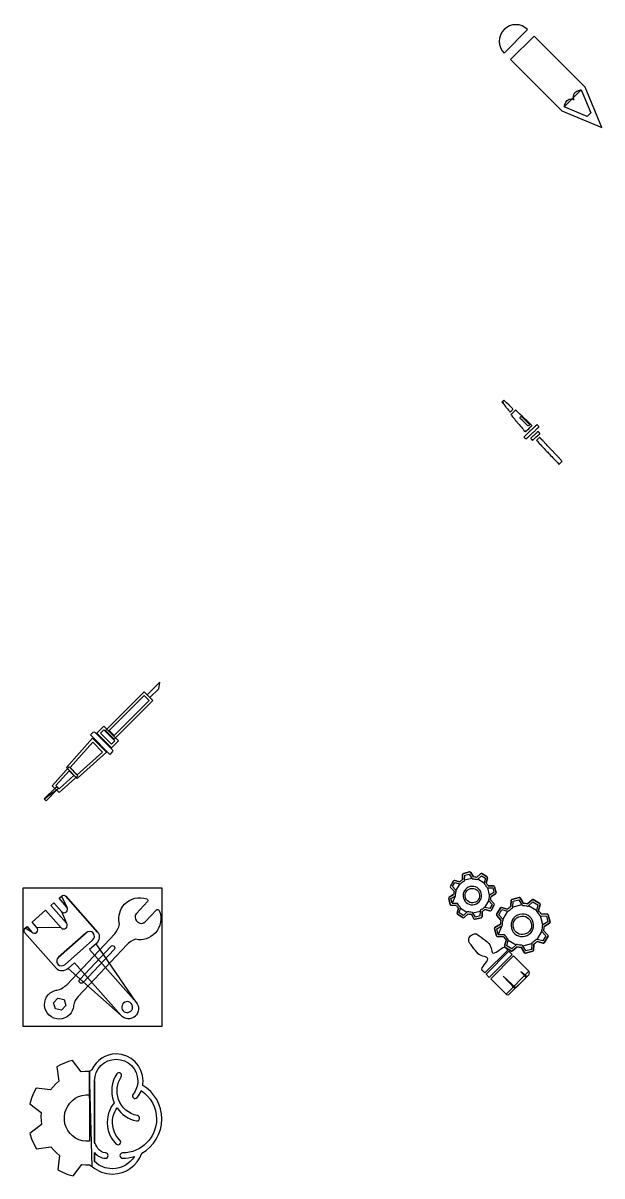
# Model space of a CAD drawing. Extents: x -1032 to 841, y -267 to 643.
# Drawn here: x -536 to -85, y -254 to 643 of the extents above; entities that cross this region are included whole.
import ezdxf

# ---------------------------------------------------------------- set-up
doc = ezdxf.new("R2010")
doc.units = 0
doc.layers.add('Background', color=7, linetype='CONTINUOUS')
doc.layers.add('Layer_1', color=7, linetype='CONTINUOUS')

msp = doc.modelspace()

# ---------------------------------------------------------------- linework, layer by layer
at = {"layer": 'Background', "color": 7}
for points in [[(-463.055776, -158.915576), (-463.0554, -158.915656)], [(-483.817896, -172.43284), (-483.817896, -193.35628), (-483.815496, -172.434232), (-487.1276, -172.449992), (-490.285408, -172.75624), (-497.2026, -163.892176), (-500.318224, -164.845304), (-503.361976, -166.014056), (-506.315096, -167.392176), (-509.166664, -168.973432), (-507.621352, -180.120304), (-510.038536, -182.17968), (-512.266664, -184.440616), (-514.290096, -186.890616), (-525.466664, -185.52968), (-527.468224, -189.3828), (-529.1026, -193.4078), (-530.3526, -197.565616), (-521.372912, -204.334368), (-521.62916, -207.495304), (-521.60732, -210.662488), (-521.30888, -213.817176), (-530.199504, -220.75624), (-528.891696, -224.887488), (-527.202632, -228.88124), (-525.149504, -232.696864), (-513.991696, -231.120304), (-511.937008, -233.52968), (-509.68232, -235.748432), (-507.238568, -237.762488), (-508.63076, -248.935928), (-504.78076, -250.928112), (-500.75888, -252.549992), (-496.604192, -253.789056), (-489.80576, -244.793744), (-486.643256, -245.040616), (-483.892272, -245.224744), (-483.818272, -245.243704), (-481.89952, -246.314016)], [(-463.074048, -163.023456), (-463.07412, -163.021904)], [(-461.341312, -173.496992), (-461.339712, -173.488992)], [(-460.947528, -173.449936), (-460.94756, -173.450032)], [(-460.94756, -173.450032), (-460.94756, -173.453232)], [(-479.878736, -227.851576), (-479.878736, -179.810952)], [(-483.989744, -190.612528), (-483.817872, -216.818784), (-483.817872, -226.825032), (-486.605376, -226.851592), (-489.42412, -226.43284), (-492.141312, -225.57972), (-494.691312, -224.309408), (-497.008496, -222.65784), (-499.038184, -220.660968), (-500.731936, -218.370344), (-502.042872, -215.842216), (-502.942872, -213.140656), (-503.408496, -210.328152), (-503.427216, -207.476592), (-502.999088, -204.659408), (-502.136592, -201.940656), (-500.858464, -199.389096), (-499.199088, -197.068784), (-497.195968, -195.03284), (-494.899088, -193.334408), (-492.364712, -192.017216), (-489.656904, -191.112528), (-486.84284, -190.639096), (-483.989744, -190.612528)], [(-479.860064, -242.65628), (-479.875664, -242.63908), (-479.875664, -235.673456)], [(-471.427224, -240.012512), (-471.349064, -240.012512)], [(-471.367816, -235.901576), (-471.427176, -235.901576)]]:
    msp.add_lwpolyline(points, close=True, dxfattribs=at)
for points in [[(-463.0554, -158.915656), (-471.40668, -158.915656), (-478.565728, -163.850176), (-481.917896, -170.925032)], [(-442.158896, -179.812448), (-442.158896, -168.284232), (-451.52736, -158.915576), (-463.055776, -158.915576)], [(-479.878736, -179.810952), (-479.878736, -170.554056), (-472.330992, -163.024304), (-463.074048, -163.023456)], [(-463.07412, -163.021904), (-453.816712, -163.021904), (-446.286624, -170.550496), (-446.286624, -179.80784)], [(-481.917896, -170.925032), (-482.63536, -171.667616), (-482.924408, -171.898104), (-483.817896, -172.43284)], [(-462.653776, -174.363992), (-466.81472, -180.747), (-467.720344, -188.519352), (-465.108464, -195.662424)], [(-461.225656, -194.259312), (-463.3894, -188.33452), (-462.639272, -181.91596), (-459.189712, -176.634312)], [(-461.339712, -173.488992), (-461.857944, -173.596224), (-462.341384, -173.886408), (-462.653776, -174.363992)], [(-460.94756, -173.453232), (-461.079408, -173.455632), (-461.211992, -173.470112), (-461.341312, -173.496992)], [(-459.799088, -173.779624), (-460.153528, -173.543944), (-460.552, -173.441456), (-460.947528, -173.449936)], [(-459.189712, -176.634312), (-458.575496, -175.679208), (-458.844008, -174.393928), (-459.799088, -173.779624)], [(-446.286624, -179.80784), (-446.286624, -183.637792), (-447.554392, -187.266288), (-449.92256, -190.25784)], [(-446.686624, -192.80784), (-445.380816, -191.161168), (-444.400352, -189.34068), (-443.660064, -187.440656)], [(-443.660064, -187.440656), (-436.244104, -192.293216), (-431.688184, -200.524872), (-431.688184, -209.500032)], [(-442.444832, -183.334328), (-442.24676, -182.184264), (-442.158896, -181.011008), (-442.158896, -179.812448)], [(-427.560464, -209.484328), (-427.560456, -198.68684), (-433.24576, -188.839928), (-442.444832, -183.334328)], [(-464.556904, -196.842112), (-466.846976, -199.609432), (-468.53336, -202.869688), (-469.39128, -206.378048)], [(-465.108464, -195.662424), (-464.952496, -196.071512), (-464.732864, -196.44264), (-464.556904, -196.842112)], [(-446.4944, -206.878056), (-453.325776, -205.523568), (-458.838208, -200.798048), (-461.225656, -194.259312)], [(-449.92256, -190.25784), (-450.633456, -191.144656), (-450.475544, -192.440024), (-449.578808, -193.151592)], [(-449.578808, -193.151592), (-449.199368, -193.453656), (-448.752648, -193.589096), (-448.303808, -193.589096)], [(-448.303808, -193.589096), (-447.699952, -193.589096), (-447.09548, -193.324448), (-446.686624, -192.80784)], [(-465.3944, -207.348368), (-464.819472, -205.00936), (-463.808792, -202.798376), (-462.4444, -200.82024)], [(-462.4444, -200.82024), (-458.96544, -206.00448), (-453.6092, -209.650648), (-447.2944, -210.907736)], [(-469.39128, -206.378048), (-471.398824, -214.544152), (-469.05612, -222.977992), (-463.111592, -228.951488)], [(-460.199088, -226.038992), (-465.120552, -221.098288), (-467.060848, -214.111048), (-465.3944, -207.348368)], [(-431.688184, -209.500032), (-431.688184, -224.058968), (-443.5276, -235.898472), (-458.086624, -235.898472)], [(-447.2944, -210.907736), (-447.158208, -210.941656), (-447.021504, -210.951496), (-446.875656, -210.951496)], [(-446.875656, -210.951496), (-445.911168, -210.951496), (-445.071984, -210.269648), (-444.877216, -209.295248)], [(-444.877216, -209.295248), (-444.653024, -208.174592), (-445.373712, -207.102008), (-446.4944, -206.878056)], [(-443.204208, -236.112448), (-433.878576, -230.879504), (-427.560464, -220.915144), (-427.560464, -209.484328)], [(-471.427176, -235.901576), (-476.270296, -235.901576), (-479.293448, -229.244896), (-479.878736, -227.851576)], [(-463.111592, -228.951488), (-462.71216, -229.351104), (-462.191416, -229.559304), (-461.664712, -229.559304)], [(-461.664712, -229.559304), (-461.13848, -229.559304), (-460.608176, -229.351104), (-460.199088, -228.951488)], [(-460.199088, -228.951488), (-459.390336, -228.142928), (-459.399744, -226.847768), (-460.199088, -226.038992)], [(-479.875664, -235.673456), (-477.858248, -237.983272), (-475.052504, -240.012512), (-471.427224, -240.012512)], [(-469.313128, -237.937512), (-469.313128, -236.816784), (-470.237488, -235.901576), (-471.367816, -235.901576)], [(-471.349064, -240.012512), (-470.209088, -240.002912), (-469.303768, -239.07768), (-469.313128, -237.937512)], [(-448.950688, -238.601592), (-452.52704, -244.448696), (-458.889608, -248.175032), (-466.02256, -248.175032)], [(-466.007336, -252.290576), (-455.638648, -252.290576), (-446.62484, -245.80836), (-443.204208, -236.112448)], [(-458.086624, -235.898472), (-459.226608, -235.898472), (-460.161624, -236.81448), (-460.161624, -237.95472)], [(-460.161624, -237.95472), (-460.161624, -239.095176), (-459.22684, -240.009408), (-458.086624, -240.009408)], [(-458.086624, -240.009408), (-454.900064, -240.009408), (-451.83496, -239.5082), (-448.950688, -238.601592)], [(-481.89952, -246.314016), (-477.494656, -250.17316), (-471.92224, -252.290576), (-466.007336, -252.290576)], [(-466.02256, -248.175032), (-471.226552, -248.175032), (-476.108216, -246.21336), (-479.860064, -242.65628)]]:
    msp.add_open_spline(points, degree=3, dxfattribs=at)
at = {"layer": 'Layer_1', "color": 7}
for points in [[(-161.127624, 619.703296), (-142.806024, 638.025696)], [(-161.127624, 638.025696), (-161.127624, 638.025696)], [(-116.208424, 574.784896), (-84.922824, 561.820096), (-97.886824, 593.105696), (-137.791624, 633.009696), (-156.113224, 614.688896), (-116.208424, 574.784896), (-116.208424, 574.784896)], [(-101.014024, 591.193696), (-93.564424, 573.217696), (-96.321224, 570.460896), (-114.297224, 577.909696)], [(-112.038824, 582.903296), (-112.038824, 582.903296)], [(-162.216843, 348.986466), (-162.952814, 348.246068), (-161.436916, 346.47957)], [(-162.216843, 348.986466), (-162.216843, 348.986466)], [(-153.900187, 340.332814), (-153.900187, 340.332814)], [(-146.218462, 335.618776), (-146.218462, 335.618776)], [(-144.953799, 325.476655), (-144.568484, 325.038797), (-143.995284, 325.585533)], [(-139.756692, 329.574234), (-139.406595, 329.905369), (-139.715494, 330.196078)], [(-136.222965, 330.08009), (-136.222965, 330.08009)], [(-135.628141, 324.523115), (-135.628141, 324.523115)], [(-133.663703, 323.382191), (-133.192986, 323.855161), (-133.852349, 324.539196)], [(-139.479628, 318.981667), (-138.935214, 318.415267), (-138.278595, 319.041173)], [(-133.75687, 320.452305), (-133.75687, 320.452305)], [(-116.333294, 301.708363), (-115.916011, 302.113805), (-116.297084, 302.565211)], [(-439.02149, 120.564821), (-436.790666, 118.333997), (-429.940724, 125.183939), (-429.232109, 130.354201), (-429.232109, 130.354201), (-429.232109, 130.354201), (-439.02149, 120.564821)], [(-434.479534, 116.021881), (-441.344432, 122.882266), (-471.434051, 92.792458), (-464.571504, 85.931955), (-434.479794, 116.02448), (-434.479534, 116.021881)], [(-437.452561, 116.021881), (-464.571245, 88.905513), (-468.461284, 92.792458), (-441.343912, 119.911425), (-437.452561, 116.021881)], [(-461.168845, 84.708987), (-472.659948, 96.199027), (-478.171395, 90.692837), (-466.677929, 79.197481), (-461.169896, 84.711585), (-461.168845, 84.708987)], [(-464.140572, 84.706388), (-466.678461, 82.160526), (-475.198629, 90.682324), (-472.66074, 93.228068), (-464.140832, 84.708987)], [(-481.449183, 86.805891), (-501.885104, 63.951839), (-493.412171, 55.474689), (-470.552791, 75.90383), (-481.449443, 86.805891), (-481.449183, 86.805891)], [(-481.3704, 83.748353), (-473.616318, 75.98781), (-493.336801, 58.366865), (-498.999944, 64.033221), (-481.3704, 83.748353)], [(-499.758741, 64.40056), (-512.883595, 49.766402), (-507.600737, 44.478016), (-492.959977, 57.600532), (-499.758741, 64.40056), (-499.758741, 64.40056)], [(-499.679958, 61.353534), (-496.019299, 57.692426), (-507.524577, 47.378107), (-509.99423, 49.845185), (-499.679958, 61.345738)], [(-508.715582, 46.99494), (-517.701598, 38.008594), (-519.187066, 39.504645)], [(-187.990336, -17.26988), (-192.76288, -18.48596)], [(-185.03804, -21.1614), (-187.097392, -17.63572)], [(-200.413336, -24.20196), (-202.89848, -28.42124)], [(-198.573376, -31.52436), (-201.223632, -28.71684), (-199.328104, -25.525), (-195.618864, -26.51476)], [(-195.571688, -24.8774), (-199.499432, -23.84012)], [(-193.371864, -19.23452), (-193.474832, -23.28532)], [(-191.89028, -23.733), (-191.786392, -19.88828), (-188.176688, -18.96852), (-186.245608, -22.29468)], [(-179.488832, -18.74124), (-182.465432, -21.5378)], [(-181.640472, -22.95292), (-178.826808, -20.32692), (-175.665328, -22.20444), (-176.648888, -25.93788)], [(-174.311904, -21.13716), (-178.537376, -18.6278)], [(-174.993488, -25.9546), (-173.95624, -22.02692)], [(-535.600051, -29.600008), (-427.600051, -29.600008), (-427.600051, -137.600024), (-535.600051, -137.600024), (-535.600051, -29.600008)], [(-200.413344, -34.93428), (-203.890616, -36.98124)], [(-202.809264, -29.37884), (-200.018896, -32.33132)], [(-173.843112, -29.66036), (-169.998408, -29.7642), (-169.084816, -33.34964), (-172.410984, -35.28076)], [(-169.368656, -28.18484), (-173.42568, -28.05764)], [(-171.277496, -36.48828), (-167.776032, -34.43508)], [(-167.385976, -33.53596), (-168.595872, -28.78764)], [(-501.86444, -57.22992), (-514.007696, -43.49016), (-511.599344, -41.36168), (-505.581312, -48.17088)], [(-501.561624, -44.61824), (-507.579656, -37.80904), (-505.725752, -36.17056)], [(-502.38044, -36.11456), (-477.542648, -64.21776)], [(-438.63068, -40.320037), (-447.341651, -49.572679)], [(-439.107729, -38.322441), (-439.10707, -38.322367)], [(-204.256416, -37.8742), (-203.04652, -42.62252), (-203.04652, -42.62252)], [(-201.638032, -41.67028), (-202.563976, -38.03636), (-199.255896, -36.13572)], [(-202.298, -43.23156), (-198.26516, -43.36492)], [(-197.823776, -41.75612), (-201.638032, -41.67028), (-201.638032, -41.67028)], [(-192.798256, -37.48292), (-192.798256, -37.48292)], [(-191.2478, -37.0878), (-191.2478, -37.0878)], [(-173.093272, -39.89196), (-170.443024, -42.69956), (-172.320536, -45.861), (-176.047792, -44.90164)], [(-168.857392, -42.03748), (-171.64776, -39.08508)], [(-171.253312, -47.21436), (-168.743912, -42.98892)], [(-155.687616, -39.35252), (-155.817216, -44.20996)], [(-149.433952, -37.16564), (-155.078552, -38.60396)], [(-154.232664, -44.65756), (-154.102064, -40.00628), (-149.620312, -38.86428), (-147.279792, -42.88588)], [(-146.102664, -41.7346), (-148.540936, -37.53148)], [(-139.348752, -38.87852), (-142.880728, -42.22932)], [(-142.055768, -43.64444), (-138.662472, -40.45796), (-134.741056, -42.78676), (-135.9152, -47.29116)], [(-133.387632, -41.71956), (-138.37304, -38.75884)], [(-134.277816, -47.33836), (-133.031968, -42.60932)], [(-524.754032, -60.48688), (-528.475152, -56.27656), (-518.027384, -47.0428), (-505.884128, -60.78248)], [(-501.79516, -48.4044), (-501.79516, -48.4044)], [(-440.434876, -56.073499), (-431.725561, -46.822621)], [(-196.67316, -45.46172), (-197.710416, -49.38948)], [(-197.330488, -50.273), (-193.129272, -52.78852)], [(-190.026176, -48.4634), (-192.80948, -51.10756), (-196.00132, -49.21196), (-195.01776, -45.47852)], [(-192.153632, -52.66892), (-189.201216, -49.87852)], [(-186.598176, -50.273), (-184.569256, -53.78068)], [(-179.776368, -47.6834), (-179.880264, -51.52812), (-183.48996, -52.44788), (-185.42104, -49.12172)], [(-183.676312, -54.14652), (-178.903768, -52.93044)], [(-178.294784, -52.18188), (-178.173728, -48.1006)], [(-176.09496, -46.539), (-172.143032, -47.57012)], [(-164.004056, -45.2898), (-166.964744, -50.27524)], [(-166.875528, -51.23284), (-163.518456, -54.78908)], [(-162.103376, -53.96412), (-165.289896, -50.57084), (-162.943008, -46.619), (-158.432488, -47.8174)], [(-158.415672, -46.16196), (-163.114336, -44.93412)], [(-132.749144, -51.51524), (-128.09792, -51.6458), (-126.962104, -56.10332), (-130.98368, -58.4438)], [(-127.4684, -50.06644), (-132.331944, -49.9126)], [(-125.263496, -56.28972), (-126.695616, -50.66932)], [(-533.898272, -61.0696), (-532.494832, -59.8292), (-528.773712, -64.03952)], [(-533.898272, -61.06944), (-533.898272, -61.0696)], [(-460.729081, -56.659766), (-460.730438, -56.646161)], [(-447.169443, -55.283396), (-446.145523, -56.247415)], [(-168.557912, -61.33612), (-167.125792, -66.95652), (-167.125792, -66.95652)], [(-163.970984, -57.97444), (-168.19212, -60.44316)], [(-165.717312, -66.00428), (-166.86548, -61.49828), (-162.861912, -59.1882)], [(-155.438264, -60.9858), (-155.438264, -60.9858)], [(-153.887808, -60.59076), (-153.887808, -60.59076)], [(-129.850424, -59.6514), (-125.653552, -57.18884)], [(-509.594192, -92.51432), (-534.416672, -64.42848)], [(-486.544208, -64.61288), (-507.94212, -83.52448)], [(-502.875512, -89.29208), (-481.460272, -70.3652)], [(-501.611726, -105.006866), (-464.264035, -65.338533)], [(-480.895592, -64.92848), (-481.079344, -64.72056)], [(-166.377272, -67.56556), (-161.489464, -67.71324)], [(-161.096448, -66.11676), (-165.717312, -66.00428), (-165.717312, -66.00428)], [(-159.567776, -70.29364), (-160.813704, -75.02268)], [(-151.765712, -73.9814), (-155.15276, -77.19212), (-159.104608, -74.84524), (-157.930464, -70.34084)], [(-135.436168, -71.4458), (-130.731336, -72.69788)], [(-131.742296, -63.66788), (-128.555776, -67.06116), (-130.884568, -70.9826), (-135.389, -69.80844)], [(-126.970144, -66.39916), (-130.327136, -62.84292)], [(-129.817352, -72.33596), (-126.856664, -67.3506)], [(-454.637819, -73.718), (-492.654059, -114.100004)], [(-491.474336, -100.95128), (-467.2186, -75.1872)], [(-464.666344, -77.5896), (-488.92208, -103.35368)], [(-478.787744, -73.2492), (-483.812352, -77.69), (-447.551024, -118.71856)], [(-464.666336, -77.59032), (-464.666344, -77.5896)], [(-158.250291, -78.044204), (-176.060897, -95.856918)], [(-157.365025, -78.996129), (-175.177025, -96.808129), (-172.68529, -99.299864), (-154.87329, -81.487865), (-157.365025, -78.996129)], [(-160.433776, -75.90628), (-155.44836, -78.86692)], [(-154.496912, -78.75348), (-150.958768, -75.42684)], [(-147.743008, -75.8974), (-145.304736, -80.10052)], [(-139.613, -72.97444), (-139.743608, -77.62572), (-144.22536, -78.76772), (-146.56588, -74.74612)], [(-144.411712, -80.46636), (-138.76712, -79.02804)], [(-138.158056, -78.27948), (-138.028456, -73.42212)], [(-508.5068, -88.96112), (-508.32304, -89.16904), (-508.34032, -89.18424), (-508.340368, -89.1844)], [(-459.176944, -128.9936), (-495.453576, -87.94776), (-500.478192, -92.38856)], [(-173.761684, -85.015588), (-173.761684, -85.015588)], [(-141.804991, -94.490558), (-153.657659, -82.636837), (-171.469318, -100.44955), (-159.526578, -112.39229)], [(-157.050381, -112.449705), (-152.668971, -108.069348), (-161.796294, -98.307832), (-151.967355, -107.366152), (-143.926166, -99.32549), (-148.060536, -94.649107), (-143.204008, -98.602805), (-141.949317, -97.347588)], [(-510.427427, -123.858996), (-511.954291, -119.096108), (-508.592897, -115.392348), (-503.704693, -116.451536), (-502.177824, -121.214429), (-505.539217, -124.918189), (-510.427427, -123.858996)], [(-158.317187, -112.833697), (-158.317187, -112.833697)], [(-456.79684, -125.99528), (-456.79684, -125.99528)], [(-448.215384, -129.48952), (-448.405968, -129.658)]]:
    msp.add_lwpolyline(points, close=True, dxfattribs=at)
for points in [[(-466.162213, 76.048167), (-466.171663, 76.036355), (-468.048175, 74.146743), (-483.202561, 89.300609), (-481.31817, 91.190221)], [(-479.448744, 91.204631), (-479.448744, 91.204631), (-466.162213, 77.911557)]]:
    msp.add_lwpolyline(points, dxfattribs=at)
for points in [[(-161.127624, 638.025696), (-166.187624, 632.965696), (-166.187624, 624.763296), (-161.127624, 619.703296)], [(-142.806024, 638.025696), (-147.865224, 643.085696), (-156.068424, 643.085696), (-161.127624, 638.025696)], [(-112.038824, 582.903296), (-110.373224, 584.570496), (-107.220424, 584.116896), (-106.524424, 583.420896)], [(-106.524424, 583.420896), (-107.218824, 584.115296), (-107.673224, 587.270496), (-106.007624, 588.936096)], [(-106.007624, 588.936096), (-104.342024, 590.601696), (-101.014024, 591.193696), (-101.014024, 591.193696)], [(-114.297224, 577.909696), (-114.297224, 577.908896), (-113.704424, 581.236896), (-112.038824, 582.903296)], [(-161.396062, 349.733078), (-161.442715, 349.729711), (-161.812057, 349.39368), (-162.216843, 348.986466)], [(-161.436916, 346.47957), (-160.603172, 345.507996), (-159.856453, 344.605775), (-159.777536, 344.474632)], [(-161.122133, 349.49588), (-161.226147, 349.629764), (-161.349418, 349.736503), (-161.396062, 349.733078)], [(-155.588918, 344.17523), (-158.237526, 346.66092), (-160.934211, 349.254008), (-161.122133, 349.49588)], [(-159.777536, 344.474632), (-159.698619, 344.34349), (-159.565331, 344.184347), (-159.481343, 344.120988)], [(-159.481343, 344.120988), (-159.397349, 344.057623), (-158.982389, 343.584596), (-158.559206, 343.069814)], [(-158.559206, 343.069814), (-157.214087, 341.433544), (-156.514342, 340.586224), (-156.468674, 340.538395)], [(-156.468674, 340.538395), (-156.444288, 340.512842), (-156.194185, 340.718606), (-155.912897, 340.995638)], [(-155.912897, 340.995638), (-155.63161, 341.27267), (-155.129303, 341.750684), (-154.796663, 342.057893)], [(-154.198302, 342.746327), (-154.201841, 342.817758), (-154.827616, 343.460765), (-155.588918, 344.17523)], [(-154.796663, 342.057893), (-154.464029, 342.365106), (-154.194763, 342.674902), (-154.198302, 342.746327)], [(-152.075008, 341.971073), (-152.113603, 341.969161), (-152.934945, 341.231944), (-153.900187, 340.332814)], [(-151.639116, 341.593657), (-151.840251, 341.80315), (-152.036401, 341.972986), (-152.075008, 341.971073)], [(-150.22385, 340.219086), (-150.801108, 340.765606), (-151.437976, 341.384163), (-151.639116, 341.593657)], [(-155.758909, 338.590866), (-155.817317, 338.530528), (-155.27061, 337.782121), (-154.507694, 336.878032)], [(-153.900187, 340.332814), (-154.865429, 339.433684), (-155.701851, 338.649808), (-155.758909, 338.590866)], [(-154.507694, 336.878032), (-153.76247, 335.994908), (-152.858599, 334.910968), (-152.499083, 334.469267)], [(-152.499083, 334.469267), (-152.139573, 334.02757), (-151.053047, 332.726998), (-150.084578, 331.579103)], [(-144.342037, 334.61871), (-144.807564, 335.068624), (-148.988786, 339.049778), (-150.22385, 340.219086)], [(-144.729294, 331.814659), (-148.777514, 335.739284), (-148.699673, 335.653624), (-148.646072, 336.125052)], [(-148.646072, 336.125052), (-148.588813, 336.62867), (-148.345191, 336.876599), (-147.885196, 336.89939)], [(-147.885196, 336.89939), (-147.62542, 336.91226), (-147.278372, 336.64561), (-146.218462, 335.618776)], [(-146.218462, 335.618776), (-141.731737, 331.272061), (-141.461147, 330.988369), (-141.442475, 330.611521)], [(-139.715494, 330.196078), (-140.06584, 330.525789), (-143.849318, 334.142516), (-144.342037, 334.61871)], [(-150.084578, 331.579103), (-149.116109, 330.431208), (-148.029479, 329.128651), (-147.669849, 328.684532)], [(-147.669849, 328.684532), (-147.030764, 327.895314), (-145.723318, 326.351112), (-144.953799, 325.476655)], [(-143.218351, 323.520378), (-146.061005, 320.856063), (-145.898817, 321.181429), (-144.882204, 320.18259)], [(-142.241245, 329.771675), (-142.614518, 329.753181), (-142.538615, 329.690852), (-144.729294, 331.814659)], [(-143.995284, 325.585533), (-143.68002, 325.886238), (-143.141965, 326.394764), (-142.799607, 326.715592)], [(-140.257333, 326.282344), (-140.489598, 326.071957), (-141.822059, 324.829074), (-143.218351, 323.520378)], [(-142.799607, 326.715592), (-141.775261, 327.675512), (-140.130911, 329.22029), (-139.756692, 329.574234)], [(-141.442475, 330.611521), (-141.420825, 330.174531), (-141.782351, 329.794412), (-142.241245, 329.771675)], [(-140.44077, 322.783654), (-140.08521, 323.103098), (-139.742105, 323.426212), (-139.678318, 323.501686)], [(-139.360668, 327.124801), (-139.62157, 326.871836), (-140.025073, 326.49273), (-140.257333, 326.282344)], [(-139.678318, 323.501686), (-139.614532, 323.577165), (-139.271289, 323.897498), (-138.915555, 324.213541)], [(-137.903274, 328.492855), (-138.443936, 327.993389), (-139.099766, 327.377762), (-139.360668, 327.124801)], [(-138.915555, 324.213541), (-138.559827, 324.529579), (-138.242666, 324.827037), (-138.210758, 324.87455)], [(-138.210758, 324.87455), (-138.178855, 324.922052), (-137.94277, 325.14547), (-137.686141, 325.371009)], [(-136.222965, 330.08009), (-136.606471, 329.706577), (-137.362611, 328.992321), (-137.903274, 328.492855)], [(-137.686141, 325.371009), (-137.229761, 325.772096), (-136.608917, 326.35566), (-135.289689, 327.623552)], [(-135.628141, 324.523115), (-136.053462, 324.113902), (-136.839098, 323.370668), (-137.374005, 322.871488)], [(-135.433654, 330.763754), (-135.484255, 330.761247), (-135.839454, 330.453597), (-136.222965, 330.08009)], [(-134.683274, 325.245186), (-134.777631, 325.257243), (-135.202827, 324.932333), (-135.628141, 324.523115)], [(-134.741434, 330.10869), (-135.07154, 330.471486), (-135.383043, 330.766262), (-135.433654, 330.763754)], [(-135.289689, 327.623552), (-134.929318, 327.969901), (-134.514558, 328.342106), (-134.368004, 328.450675)], [(-135.116006, 322.001172), (-134.576138, 322.500599), (-133.922599, 323.122061), (-133.663703, 323.382191)], [(-134.368004, 328.450675), (-133.917178, 328.784652), (-134.042347, 329.340391), (-134.741434, 330.10869)], [(-133.852349, 324.539196), (-134.214996, 324.915417), (-134.588916, 325.233107), (-134.683274, 325.245186)], [(-144.882204, 320.18259), (-144.568805, 319.874674), (-144.222558, 319.646992), (-144.078554, 319.654127)], [(-144.078554, 319.654127), (-143.834432, 319.666222), (-142.778993, 320.417059), (-142.786726, 320.573127)], [(-142.786726, 320.573127), (-142.788813, 320.615251), (-142.512425, 320.881985), (-142.172536, 321.165921)], [(-142.172536, 321.165921), (-141.832646, 321.449857), (-141.449412, 321.799324), (-141.320904, 321.942511)], [(-141.320904, 321.942511), (-141.192392, 322.085699), (-140.796334, 322.464215), (-140.44077, 322.783654)], [(-139.959896, 320.457378), (-140.3349, 320.142708), (-140.353607, 320.093073), (-140.195635, 319.831829)], [(-140.195635, 319.831829), (-140.101263, 319.675762), (-139.77906, 319.293193), (-139.479628, 318.981667)], [(-138.949565, 321.381529), (-139.281219, 321.061232), (-139.735869, 320.645367), (-139.959896, 320.457378)], [(-137.374005, 322.871488), (-137.908907, 322.372307), (-138.617912, 321.701827), (-138.949565, 321.381529)], [(-138.278595, 319.041173), (-137.469694, 319.812252), (-136.404981, 320.808761), (-135.116006, 322.001172)], [(-135.311078, 318.988113), (-135.586102, 318.746799), (-135.808711, 318.500576), (-135.805757, 318.440955)], [(-135.805757, 318.440955), (-135.802803, 318.381329), (-134.852624, 317.323801), (-133.694249, 316.09089)], [(-134.459994, 319.775861), (-134.653063, 319.583917), (-135.036049, 319.229427), (-135.311078, 318.988113)], [(-133.75687, 320.452305), (-133.95052, 320.272209), (-134.266931, 319.96781), (-134.459994, 319.775861)], [(-133.325607, 320.700136), (-133.369158, 320.7439), (-133.563214, 320.632402), (-133.75687, 320.452305)], [(-133.694249, 316.09089), (-132.535869, 314.857979), (-131.288905, 313.527648), (-130.923217, 313.134591)], [(-131.073732, 318.335278), (-131.80598, 319.126732), (-132.819996, 320.191628), (-133.325607, 320.700136)], [(-129.647582, 316.808676), (-129.932542, 317.108499), (-130.574309, 317.795469), (-131.073732, 318.335278)], [(-128.221312, 315.279561), (-128.720804, 315.82075), (-129.362628, 316.508857), (-129.647582, 316.808676)], [(-127.055391, 314.049241), (-127.197156, 314.184722), (-127.72182, 314.738367), (-128.221312, 315.279561)], [(-126.290854, 313.222269), (-126.569587, 313.54162), (-126.913626, 313.913754), (-127.055391, 314.049241)], [(-130.923217, 313.134591), (-130.557524, 312.74154), (-129.361721, 311.465591), (-128.265873, 310.299151)], [(-128.265873, 310.299151), (-127.170021, 309.132716), (-124.536913, 306.323855), (-122.414512, 304.057242)], [(-125.57814, 312.466274), (-125.6914, 312.56272), (-126.012121, 312.902919), (-126.290854, 313.222269)], [(-124.865095, 311.70357), (-125.144011, 312.026611), (-125.464881, 312.369823), (-125.57814, 312.466274)], [(-124.152055, 310.940871), (-124.265314, 311.037317), (-124.586184, 311.380534), (-124.865095, 311.70357)], [(-123.435592, 310.178337), (-123.716387, 310.501285), (-124.038795, 310.844426), (-124.152055, 310.940871)], [(-122.715175, 309.417402), (-122.830608, 309.51297), (-123.154796, 309.855394), (-123.435592, 310.178337)], [(-121.928723, 308.596954), (-122.245835, 308.952634), (-122.599737, 309.321835), (-122.715175, 309.417402)], [(-121.214925, 307.834287), (-121.290399, 307.898074), (-121.611611, 308.241273), (-121.928723, 308.596954)], [(-120.501879, 307.071589), (-120.818581, 307.427289), (-121.139445, 307.770501), (-121.214925, 307.834287)], [(-119.788834, 306.308885), (-119.864313, 306.372672), (-120.185183, 306.715888), (-120.501879, 307.071589)], [(-119.075794, 305.546186), (-119.39249, 305.901887), (-119.71336, 306.245098), (-119.788834, 306.308885)], [(-118.362748, 304.783483), (-118.438222, 304.847269), (-118.759092, 305.190486), (-119.075794, 305.546186)], [(-122.414512, 304.057242), (-120.292112, 301.790634), (-118.499705, 299.905297), (-118.431388, 299.867611)], [(-118.431388, 299.867611), (-118.321346, 299.806914), (-118.001351, 300.087658), (-116.333294, 301.708363)], [(-117.649385, 304.024273), (-117.96626, 304.378054), (-118.287274, 304.719696), (-118.362748, 304.783483)], [(-116.875702, 303.198832), (-116.984355, 303.299042), (-117.332509, 303.670492), (-117.649385, 304.024273)], [(-116.297084, 302.565211), (-116.506674, 302.813489), (-116.767053, 303.098615), (-116.875702, 303.198832)], [(-481.31817, 91.190221), (-480.800827, 91.703012), (-479.966866, 91.703012), (-479.449523, 91.190221)], [(-466.162213, 77.911557), (-465.913201, 77.665475), (-465.773059, 77.329952), (-465.773059, 76.979862)], [(-465.773059, 76.979862), (-465.773059, 76.629771), (-465.913201, 76.294249), (-466.162213, 76.048167)], [(-519.187066, 39.504645), (-519.187066, 39.504645), (-510.20105, 48.490873), (-510.20105, 48.490873)], [(-510.20105, 48.490873), (-509.934221, 48.758215), (-509.544743, 48.862354), (-509.180095, 48.763857)], [(-509.180095, 48.763857), (-508.815447, 48.66536), (-508.531372, 48.379284), (-508.435438, 48.013954)], [(-508.435438, 48.013954), (-508.339503, 47.648623), (-508.446373, 47.259886), (-508.715582, 46.99494)], [(-187.097392, -17.63572), (-187.27332, -17.3386), (-187.65652, -17.18156), (-187.990336, -17.26988)], [(-199.499432, -23.84012), (-199.838048, -23.74108), (-200.234304, -23.89772), (-200.413336, -24.20196)], [(-195.618864, -26.51476), (-195.35004, -26.58996), (-195.043512, -26.51476), (-194.843632, -26.31724)], [(-193.474832, -23.28532), (-194.23204, -23.75284), (-194.923912, -24.2918), (-195.571688, -24.8774)], [(-194.843632, -26.31724), (-194.076616, -25.57812), (-193.228392, -24.93844), (-192.287448, -24.40172)], [(-192.76288, -18.48596), (-193.098256, -18.56812), (-193.359568, -18.8894), (-193.371864, -19.23452)], [(-192.287448, -24.40172), (-192.05344, -24.26548), (-191.897936, -24.00356), (-191.89028, -23.733)], [(-186.245608, -22.29468), (-186.109224, -22.5286), (-185.847504, -22.6842), (-185.576832, -22.6918)], [(-185.576832, -22.6918), (-184.493728, -22.7126), (-183.418936, -22.86236), (-182.391512, -23.14436)], [(-182.465432, -21.5378), (-183.303984, -21.3362), (-184.160872, -21.211), (-185.03804, -21.1614)], [(-182.391512, -23.14436), (-182.130568, -23.21236), (-181.83684, -23.13636), (-181.640472, -22.95292)], [(-178.537376, -18.6278), (-178.833944, -18.45668), (-179.24072, -18.50516), (-179.488832, -18.74124)], [(-176.648888, -25.93788), (-176.708888, -26.20092), (-176.624488, -26.49228), (-176.433496, -26.68276)], [(-176.433496, -26.68276), (-175.6942, -27.44996), (-175.0546, -28.29804), (-174.518056, -29.23892)], [(-173.42568, -28.05764), (-173.890656, -27.30556), (-174.411896, -26.59868), (-174.993488, -25.9546)], [(-173.95624, -22.02692), (-173.867576, -21.69612), (-174.01976, -21.31572), (-174.311904, -21.13716)], [(-505.725752, -36.17056), (-504.668848, -35.2364), (-503.176712, -35.21376), (-502.38044, -36.11456)], [(-202.89848, -28.42124), (-203.078784, -28.71412), (-203.040624, -29.12436), (-202.809264, -29.37884)], [(-200.018896, -32.33132), (-200.222056, -33.17828), (-200.365408, -34.04804), (-200.413344, -34.93428)], [(-199.255896, -36.13572), (-199.01732, -35.99372), (-198.863024, -35.72028), (-198.864904, -35.44268)], [(-198.864904, -35.44268), (-198.843944, -34.35964), (-198.663936, -33.30276), (-198.382016, -32.2754)], [(-198.382016, -32.2754), (-198.313696, -32.01452), (-198.388416, -31.72076), (-198.573376, -31.52436)], [(-187.599, -28.72804), (-191.443128, -29.70756), (-193.777776, -33.63876), (-192.798256, -37.48292)], [(-191.2478, -37.0878), (-192.0138, -34.08164), (-190.210112, -31.04452), (-187.203928, -30.27852)], [(-178.844128, -33.92732), (-179.823648, -30.08316), (-183.754872, -27.74852), (-187.599, -28.72804)], [(-187.203928, -30.27852), (-184.197744, -29.51252), (-181.160592, -31.31612), (-180.394592, -34.32236)], [(-180.394592, -34.32236), (-179.628584, -37.32852), (-181.432272, -40.36572), (-184.438456, -41.13172)], [(-184.043384, -42.68212), (-180.199256, -41.70268), (-177.864616, -37.7714), (-178.844128, -33.92732)], [(-174.518056, -29.23892), (-174.387176, -29.48364), (-174.12044, -29.64988), (-173.843112, -29.66036)], [(-172.410984, -35.28076), (-172.649488, -35.42268), (-172.803856, -35.69612), (-172.801976, -35.97372)], [(-168.595872, -28.78764), (-168.682536, -28.44692), (-169.017, -28.18596), (-169.368656, -28.18484)], [(-167.776032, -34.43508), (-167.467808, -34.2658), (-167.299, -33.87668), (-167.385976, -33.53596)], [(-501.79516, -48.4044), (-500.68628, -47.4244), (-500.581592, -45.72712), (-501.561624, -44.61824)], [(-460.730438, -56.646161), (-461.674028, -51.532351), (-460.164632, -46.277796), (-456.587397, -42.476331)], [(-456.587397, -42.476331), (-452.108961, -37.724722), (-445.248774, -36.093171), (-439.107729, -38.322441)], [(-439.10707, -38.322367), (-438.719211, -38.464779), (-438.425053, -38.791532), (-438.330728, -39.194527)], [(-438.330728, -39.194527), (-438.234914, -39.595766), (-438.346959, -40.018662), (-438.63068, -40.320037)], [(-203.890616, -36.98124), (-204.187656, -37.15716), (-204.344688, -37.54044), (-204.256416, -37.8742)], [(-203.04652, -42.62252), (-202.94784, -43.0422), (-202.541072, -43.17148), (-202.298, -43.23156)], [(-198.26516, -43.36492), (-197.798968, -44.12012), (-197.256856, -44.81532), (-196.67316, -45.46172)], [(-197.148824, -42.17748), (-197.279704, -41.93276), (-197.54636, -41.7666), (-197.823776, -41.75612)], [(-195.209128, -44.72748), (-195.948336, -43.96028), (-196.612104, -43.11852), (-197.148824, -42.17748)], [(-195.01776, -45.47852), (-194.94944, -45.21764), (-195.02416, -44.92388), (-195.209128, -44.72748)], [(-192.798256, -37.48292), (-191.818744, -41.32708), (-187.887512, -43.66164), (-184.043384, -42.68212)], [(-184.438456, -41.13172), (-187.44464, -41.89772), (-190.4818, -40.09404), (-191.2478, -37.0878)], [(-176.047792, -44.90164), (-176.308656, -44.83364), (-176.602392, -44.90964), (-176.798832, -45.093)], [(-173.2606, -39.13484), (-173.3374, -39.39356), (-173.27212, -39.6898), (-173.093272, -39.89196)], [(-172.801976, -35.97372), (-172.822856, -37.05668), (-172.978608, -38.1074), (-173.2606, -39.13484)], [(-171.64776, -39.08508), (-171.44528, -38.24124), (-171.325864, -37.37116), (-171.277496, -36.48828)], [(-168.743912, -42.98892), (-168.572808, -42.69236), (-168.621232, -42.28556), (-168.857392, -42.03748)], [(-155.817216, -44.20996), (-156.753432, -44.78132), (-157.620728, -45.43724), (-158.415672, -46.16196)], [(-155.078552, -38.60396), (-155.413936, -38.68612), (-155.67532, -39.00748), (-155.687616, -39.35252)], [(-154.629832, -45.32628), (-154.395824, -45.19004), (-154.24032, -44.9282), (-154.232664, -44.65756)], [(-148.540936, -37.53148), (-148.716864, -37.23436), (-149.100136, -37.0774), (-149.433952, -37.16564)], [(-147.279792, -42.88588), (-147.143408, -43.1198), (-146.881688, -43.2754), (-146.611016, -43.28308)], [(-146.611016, -43.28308), (-145.318424, -43.30788), (-144.056184, -43.5058), (-142.831, -43.84204)], [(-142.880728, -42.22932), (-143.928448, -41.97212), (-145.003896, -41.78844), (-146.102664, -41.7346)], [(-142.831, -43.84204), (-142.562096, -43.91724), (-142.255648, -43.84204), (-142.055768, -43.64444)], [(-138.37304, -38.75884), (-138.675728, -38.57764), (-139.098744, -38.62948), (-139.348752, -38.87852)], [(-133.031968, -42.60932), (-132.943304, -42.27852), (-133.095488, -41.89812), (-133.387632, -41.71956)], [(-505.581312, -48.17088), (-504.60128, -49.27976), (-502.904032, -49.3844), (-501.79516, -48.4044)], [(-447.341651, -49.572679), (-448.869907, -51.194149), (-448.792581, -53.756955), (-447.169443, -55.283396)], [(-429.701034, -47.179392), (-427.105847, -53.173213), (-428.319367, -60.12096), (-432.797716, -64.874276)], [(-431.725561, -46.822621), (-431.44184, -46.521247), (-431.024693, -46.385381), (-430.618408, -46.457037)], [(-430.618408, -46.457037), (-430.20872, -46.528587), (-429.864882, -46.799046), (-429.701034, -47.179392)], [(-197.710416, -49.38948), (-197.791776, -49.72364), (-197.62896, -50.10212), (-197.330488, -50.273)], [(-193.129272, -52.78852), (-192.826584, -52.9698), (-192.403568, -52.91796), (-192.153632, -52.66892)], [(-189.250952, -48.26588), (-189.519776, -48.19068), (-189.826296, -48.26588), (-190.026176, -48.4634)], [(-186.089816, -48.72452), (-187.17284, -48.70372), (-188.223696, -48.5478), (-189.250952, -48.26588)], [(-189.201216, -49.87852), (-188.352184, -50.08276), (-187.486776, -50.22492), (-186.598176, -50.273)], [(-185.42104, -49.12172), (-185.557432, -48.8878), (-185.819152, -48.7322), (-186.089816, -48.72452)], [(-184.569256, -53.78068), (-184.393328, -54.07772), (-184.010136, -54.23476), (-183.676312, -54.14652)], [(-179.3792, -47.0146), (-179.613208, -47.15084), (-179.768712, -47.41276), (-179.776368, -47.6834)], [(-176.798832, -45.093), (-177.566144, -45.8322), (-178.438176, -46.47796), (-179.3792, -47.0146)], [(-178.903768, -52.93044), (-178.568392, -52.84828), (-178.30708, -52.52692), (-178.294784, -52.18188)], [(-178.173728, -48.1006), (-177.427256, -47.63732), (-176.734776, -47.11732), (-176.09496, -46.539)], [(-172.143032, -47.57012), (-171.812192, -47.65868), (-171.431808, -47.50692), (-171.253312, -47.21436)], [(-166.964744, -50.27524), (-167.145056, -50.56812), (-167.106816, -50.97836), (-166.875528, -51.23284)], [(-163.114336, -44.93412), (-163.445096, -44.84556), (-163.82548, -44.99732), (-164.004056, -45.2898)], [(-158.432488, -47.8174), (-158.171544, -47.8854), (-157.877808, -47.8094), (-157.681448, -47.62604)], [(-157.681448, -47.62604), (-156.766536, -46.74452), (-155.752856, -45.96684), (-154.629832, -45.32628)], [(-149.083616, -50.2854), (-153.783984, -51.48308), (-156.635968, -56.28532), (-155.438264, -60.9858)], [(-153.887808, -60.59076), (-154.871992, -56.7282), (-152.550976, -52.82004), (-148.688544, -51.83588)], [(-138.383224, -56.64004), (-139.580928, -51.93964), (-144.383168, -49.08772), (-149.083616, -50.2854)], [(-148.688544, -51.83588), (-144.826048, -50.85164), (-140.917872, -53.1726), (-139.93368, -57.03508)], [(-135.9152, -47.29116), (-135.98344, -47.55204), (-135.9088, -47.8458), (-135.72384, -48.0422)], [(-135.72384, -48.0422), (-134.842304, -48.95716), (-134.058408, -49.995), (-133.41792, -51.11804)], [(-132.331944, -49.9126), (-132.900984, -48.98444), (-133.557848, -48.12724), (-134.277816, -47.33836)], [(-133.41792, -51.11804), (-133.281528, -51.35196), (-133.019808, -51.50756), (-132.749144, -51.51524)], [(-126.695616, -50.66932), (-126.78228, -50.32852), (-127.116744, -50.06756), (-127.4684, -50.06644)], [(-534.416672, -64.42848), (-535.143632, -63.46624), (-534.937792, -61.98816), (-533.898272, -61.06944)], [(-524.987552, -64.27304), (-523.878672, -63.29296), (-523.774032, -61.59576), (-524.754032, -60.48688)], [(-505.884128, -60.78248), (-504.904096, -61.89136), (-503.206848, -61.99608), (-502.097968, -61.01608)], [(-502.097968, -61.01608), (-500.989088, -60.036), (-500.8844, -58.3388), (-501.86444, -57.22992)], [(-464.264035, -65.338533), (-463.03347, -64.010288), (-460.730387, -60.430476), (-460.594084, -57.796155)], [(-460.594084, -57.796155), (-460.619624, -57.40651), (-460.644781, -56.903814), (-460.729081, -56.659766)], [(-446.145523, -56.247415), (-444.525876, -57.772248), (-441.963045, -57.696676), (-440.434876, -56.073499)], [(-168.19212, -60.44316), (-168.48916, -60.61908), (-168.646192, -61.00228), (-168.557912, -61.33612)], [(-163.518456, -54.78908), (-163.772872, -55.82564), (-163.915464, -56.88788), (-163.970984, -57.97444)], [(-162.861912, -59.1882), (-162.627984, -59.05196), (-162.4724, -58.79004), (-162.464744, -58.5194)], [(-162.464744, -58.5194), (-162.439784, -57.22676), (-162.248136, -55.94036), (-161.912016, -54.71508)], [(-161.912016, -54.71508), (-161.843696, -54.4542), (-161.918416, -54.16052), (-162.103376, -53.96412)], [(-155.438264, -60.9858), (-154.24056, -65.6862), (-149.43824, -68.53812), (-144.737864, -67.34044)], [(-145.132936, -65.78996), (-148.99536, -66.77412), (-152.903616, -64.45324), (-153.887808, -60.59076)], [(-139.93368, -57.03508), (-138.949488, -60.89764), (-141.270432, -64.8058), (-145.132936, -65.78996)], [(-144.737864, -67.34044), (-140.037416, -66.14276), (-137.185512, -61.34052), (-138.383224, -56.64004)], [(-131.380848, -59.1126), (-131.405808, -60.40524), (-131.597464, -61.69164), (-131.933656, -62.91692)], [(-130.98368, -58.4438), (-131.217688, -58.58004), (-131.373192, -58.84196), (-131.380848, -59.1126)], [(-130.327136, -62.84292), (-130.072488, -61.80564), (-129.905904, -60.73868), (-129.850424, -59.6514)], [(-125.653552, -57.18884), (-125.345328, -57.01956), (-125.176512, -56.63044), (-125.263496, -56.28972)], [(-528.773712, -64.03952), (-527.793712, -65.1484), (-526.096432, -65.25304), (-524.987552, -64.27304)], [(-481.079344, -64.72056), (-482.426896, -63.19584), (-484.880888, -63.1428), (-486.544208, -64.61288)], [(-481.460272, -70.3652), (-479.796944, -68.89512), (-479.54804, -66.4532), (-480.895592, -64.92848)], [(-477.542648, -64.21776), (-475.383512, -66.6608), (-475.928912, -70.72256), (-478.787744, -73.2492)], [(-447.773514, -69.721525), (-450.400055, -69.95652), (-453.416009, -72.4414), (-454.637819, -73.718)], [(-432.797716, -64.874276), (-436.751678, -69.07409), (-442.421977, -70.757107), (-447.773514, -69.721525)], [(-188.540384, -71.485784), (-188.622028, -70.763626), (-189.132438, -68.939531), (-187.235653, -66.973743)], [(-181.245584, -80.899127), (-183.780249, -78.363935), (-188.459266, -72.207943), (-188.540384, -71.485784)], [(-187.235653, -66.973743), (-185.337288, -65.007955), (-182.621424, -65.567351), (-182.621424, -65.567351)], [(-182.621424, -65.567351), (-182.621424, -65.567351), (-176.162031, -69.799695), (-173.044266, -72.915879)], [(-167.125792, -66.95652), (-167.0248, -67.38532), (-166.636112, -67.53212), (-166.377272, -67.56556)], [(-161.489464, -67.71324), (-160.920768, -68.64068), (-160.2872, -69.50524), (-159.567776, -70.29364)], [(-160.42768, -66.51396), (-160.564064, -66.28004), (-160.825856, -66.12444), (-161.096448, -66.11676)], [(-158.121832, -69.5898), (-159.003288, -68.67484), (-159.787184, -67.637), (-160.42768, -66.51396)], [(-157.930464, -70.34084), (-157.862144, -70.07996), (-157.936864, -69.7862), (-158.121832, -69.5898)], [(-136.164224, -70.00596), (-137.079136, -70.88748), (-138.092816, -71.66516), (-139.21584, -72.30572)], [(-138.028456, -73.42212), (-137.089456, -72.849), (-136.233024, -72.17308), (-135.436168, -71.4458)], [(-135.389, -69.80844), (-135.657816, -69.73324), (-135.964264, -69.80844), (-136.164224, -70.00596)], [(-131.933656, -62.91692), (-132.001896, -63.17772), (-131.927256, -63.47148), (-131.742296, -63.66788)], [(-126.856664, -67.3506), (-126.68556, -67.05396), (-126.733984, -66.64716), (-126.970144, -66.39916)], [(-467.2186, -75.1872), (-466.555312, -74.48608), (-465.4454, -74.45096), (-464.740976, -75.1144)], [(-464.740976, -75.1144), (-464.038248, -75.776), (-464.00472, -76.8876), (-464.666336, -77.59032)], [(-173.044266, -72.915879), (-170.233063, -75.727609), (-171.388201, -80.528303), (-169.416092, -80.562541)], [(-169.416092, -80.562541), (-167.443983, -80.596779), (-161.565583, -74.730493), (-160.263485, -76.032064)], [(-160.813704, -75.02268), (-160.894984, -75.35692), (-160.732248, -75.7354), (-160.433776, -75.90628)], [(-160.263485, -76.032064), (-158.961388, -77.332581), (-158.250291, -78.044204), (-158.250291, -78.044204)], [(-155.44836, -78.86692), (-155.15172, -79.03812), (-154.744944, -78.98956), (-154.496912, -78.75348)], [(-151.014672, -73.78996), (-151.275536, -73.72196), (-151.569272, -73.79796), (-151.765712, -73.9814)], [(-147.234656, -74.34892), (-148.527248, -74.32412), (-149.789488, -74.1262), (-151.014672, -73.78996)], [(-150.958768, -75.42684), (-149.913944, -75.68284), (-148.838512, -75.84372), (-147.743008, -75.8974)], [(-146.56588, -74.74612), (-146.702264, -74.5122), (-146.963984, -74.3566), (-147.234656, -74.34892)], [(-145.304736, -80.10052), (-145.128808, -80.39764), (-144.745536, -80.5546), (-144.411712, -80.46636)], [(-139.21584, -72.30572), (-139.44984, -72.44196), (-139.605352, -72.7038), (-139.613, -72.97444)], [(-138.76712, -79.02804), (-138.431736, -78.94588), (-138.170352, -78.62452), (-138.158056, -78.27948)], [(-130.731336, -72.69788), (-130.39264, -72.79692), (-129.996384, -72.64028), (-129.817352, -72.33596)], [(-507.94212, -83.52448), (-509.60544, -84.99456), (-509.854344, -87.4364), (-508.5068, -88.96112)], [(-508.340368, -89.1844), (-506.992816, -90.70912), (-504.538832, -90.76216), (-502.875512, -89.29208)], [(-173.761684, -85.015588), (-173.814885, -82.83331), (-178.710918, -83.433792), (-181.245584, -80.899127)], [(-178.074618, -93.84425), (-179.857628, -92.061241), (-173.706903, -87.196811), (-173.761684, -85.015588)], [(-500.478192, -92.38856), (-503.319696, -94.89984), (-507.419736, -94.97464), (-509.594192, -92.51432)], [(-176.060897, -95.856918), (-176.060897, -95.856918), (-176.293716, -95.626206), (-178.074618, -93.84425)], [(-141.949317, -97.347588), (-141.949317, -97.347588), (-141.193447, -96.724983), (-141.261396, -95.855338)], [(-141.261396, -95.855338), (-141.329346, -94.986746), (-141.804991, -94.490558), (-141.804991, -94.490558)], [(-509.286003, -109.171601), (-506.625621, -109.091379), (-502.913028, -106.37148), (-501.611726, -105.006866)], [(-491.399536, -103.43048), (-492.104032, -102.76728), (-492.13588, -101.65568), (-491.474336, -100.95128)], [(-488.92208, -103.35368), (-489.58528, -104.05808), (-490.696888, -104.0916), (-491.399536, -103.43048)], [(-515.333582, -128.666109), (-519.885919, -124.380315), (-520.102723, -117.188027), (-515.817013, -112.634015)], [(-515.817013, -112.634015), (-514.177707, -110.892762), (-512.087416, -109.738942), (-509.75362, -109.279865)], [(-509.75362, -109.279865), (-509.608305, -109.215573), (-509.448485, -109.176482), (-509.286003, -109.171601)], [(-492.654059, -114.100004), (-493.929431, -115.474115), (-496.31605, -118.782472), (-496.235377, -121.456474)], [(-159.526578, -112.39229), (-159.526051, -112.39229), (-159.197893, -112.788924), (-158.317187, -112.833697)], [(-158.317187, -112.833697), (-157.43648, -112.878997), (-157.050381, -112.449705), (-157.050381, -112.449705)], [(-496.318641, -121.933318), (-496.634654, -124.287089), (-497.660411, -126.443072), (-499.298056, -128.184285)], [(-496.235377, -121.456474), (-496.230483, -121.622436), (-496.259483, -121.782536), (-496.318641, -121.933318)], [(-456.357176, -118.60152), (-459.33412, -120.1216), (-459.583752, -124.16888), (-456.79684, -125.99528)], [(-452.211984, -118.85712), (-453.423296, -118.04528), (-455.055264, -117.94464), (-456.357176, -118.60152)], [(-452.66696, -126.23368), (-449.707344, -124.72888), (-449.45972, -120.71424), (-452.211984, -118.85712)], [(-447.551024, -118.71856), (-444.77936, -121.85464), (-445.079328, -126.71792), (-448.215384, -129.48952)], [(-499.298056, -128.184285), (-503.585515, -132.73663), (-510.777749, -132.955219), (-515.333582, -128.666109)], [(-448.405968, -129.658), (-451.542016, -132.42968), (-456.40528, -132.12968), (-459.176944, -128.9936)], [(-456.79684, -125.99528), (-455.58552, -126.8072), (-453.968872, -126.89048), (-452.66696, -126.23368)]]:
    msp.add_open_spline(points, degree=3, dxfattribs=at)

doc.saveas('drawing.dxf')
